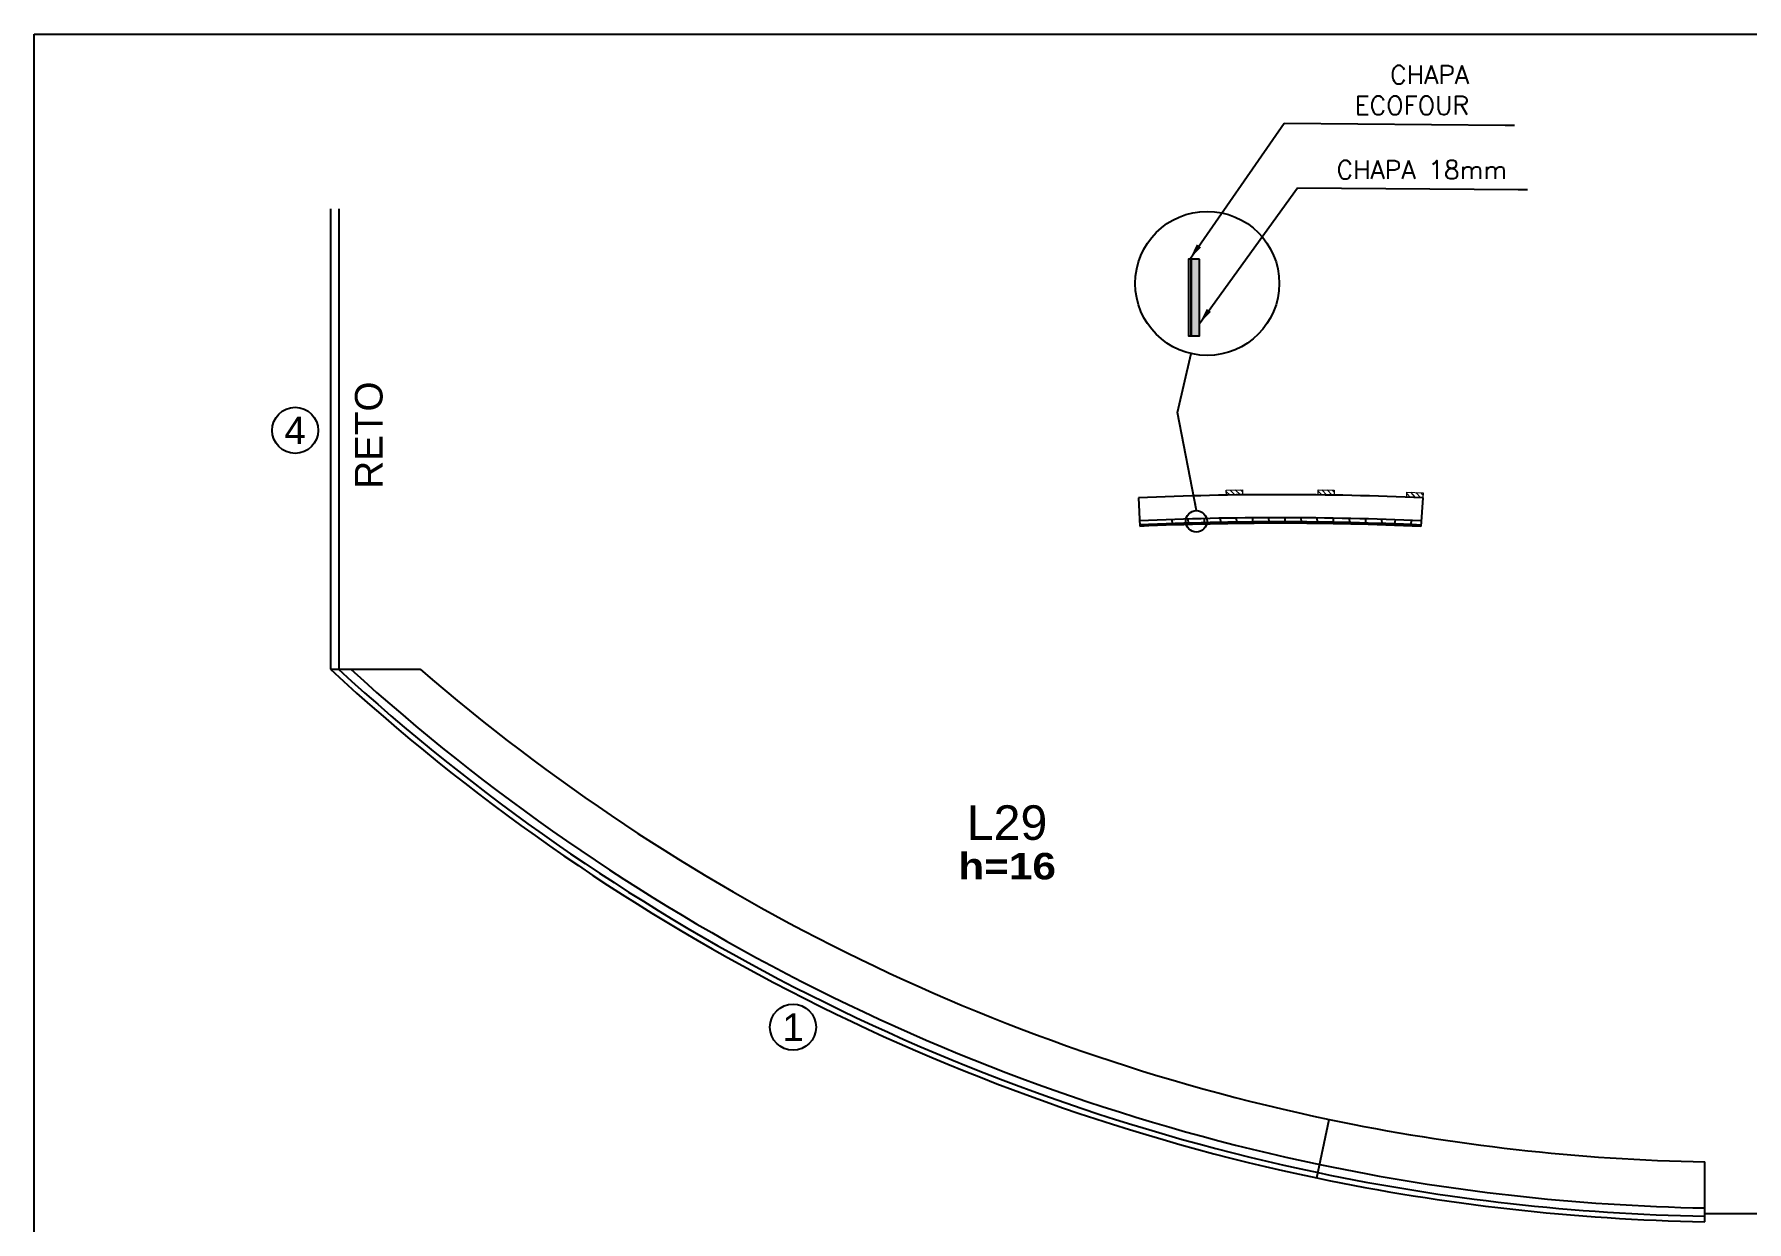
# Model space of a CAD drawing. Extents: x 4150 to 8661, y -614 to 3008.
# Drawn here: x 7153 to 7896, y 1230 to 1746 of the extents above; entities that cross this region are included whole.
import ezdxf
from ezdxf.enums import TextEntityAlignment as Align

# ---------------------------------------------------------------- set-up
doc = ezdxf.new("R2010")
doc.units = 0
for name, color, linetype in [('COTA', 241, 'Continuous'), ('Cota Seção (2x)', 4, 'Continuous'), ('MTH-FACE-VIGA', 7, 'Continuous'), ('MTH-TIT1-VIGA', 5, 'Continuous'), ('MTH-TXT-NEGRITO', 5, 'Continuous'), ('Painéis', 200, 'Continuous'), ('Romaneio', 10, 'Continuous')]:
    doc.layers.add(name, color=color, linetype=linetype)
doc.layers.add('Hachura', color=251, linetype='Continuous', lineweight=9)
doc.layers.add('Madeira', color=126, linetype='Continuous', lineweight=18)
doc.styles.add('ARIAL', font='arial.ttf')
doc.styles.add('COTA TECNICA', font='techl___.ttf', dxfattribs={"height": 10})
doc.styles.add('ROMANS', font='romans.shx')
doc.styles.add('TQS_ARIAL', font='arial.ttf')
doc.styles.add('TQS_ARIAL_BLACK', font='ariblk.ttf')
doc.dimstyles.new('PAINEL', dxfattribs={"dimtxt": 10, "dimasz": 3, "dimexe": 3, "dimexo": 3, "dimgap": 3, "dimtad": 1, "dimdec": 1, "dimzin": 12, "dimdsep": 46, "dimtxsty": 'COTA TECNICA', "dimblk1": 'OBLIQUE', "dimblk2": 'OBLIQUE', "dimsah": 1, "dimcen": 0.9, "dimclrd": 4, "dimclre": 4, "dimclrt": 240, "dimadec": 1, "dimazin": 3, "dimtfac": 1, "dimtdec": 1, "dimtmove": 0, "dimatfit": 3, "dimfxl": 1, "dimtolj": 1, "dimtzin": 12, "dimarcsym": 0})

# ---------------------------------------------------------------- blocks, each defined once
blk = doc.blocks.new('_Oblique')
at = {"color": 0, "linetype": 'ByBlock', "lineweight": -2}
blk.add_line((-0.5, -0.5), (0.5, 0.5), dxfattribs=at)

msp = doc.modelspace()

# ---------------------------------------------------------------- hatches: boundary and pattern name
at = {"layer": 'Hachura'}
h = msp.add_hatch(color=256, dxfattribs=at)
h.dxf.hatch_style = 1
h.paths.add_polyline_path([(7658.72, 1648.19), (7655.12, 1648.19), (7655.12, 1614.88), (7658.72, 1614.88)])
h = msp.add_hatch(dxfattribs=at)
h.set_pattern_fill('ANSI31', color=256, scale=0.5, angle=270.81463, style=0)
h.set_pattern_definition([(315.81463, (30770.919, -6356.3596), (1.10645896, 1.13837815), [])])
h.paths.add_polyline_path([(7670.42, 1545.65), (7670.39, 1547.85), (7677.39, 1547.95), (7677.42, 1545.75)])
h = msp.add_hatch(dxfattribs=at)
h.set_pattern_fill('ANSI31', color=256, scale=0.5, angle=269.16676, style=0)
h.set_pattern_definition([(314.1667616, (30573.9688, -7017.2943), (1.13873744, 1.10608918), [])])
h.paths.add_polyline_path([(7710.26, 1545.74), (7710.29, 1547.94), (7717.29, 1547.84), (7717.26, 1545.64)])
h = msp.add_hatch(dxfattribs=at)
h.set_pattern_fill('ANSI31', color=256, scale=0.5, angle=267.47985, style=0)
h.set_pattern_definition([(312.479846, (30350.4782, -7687.6341), (1.17080495, 1.07208769), [])])
h.paths.add_polyline_path([(7748.76, 1544.75), (7748.85, 1546.95), (7755.85, 1546.65), (7755.75, 1544.45)])

# ---------------------------------------------------------------- linework, layer by layer
at = {"layer": 'COTA'}
msp.add_lwpolyline([(7152.62, 1745.86), (8534.56, 1745.86), (8534.56, 751.63), (7152.62, 751.63)], close=True, dxfattribs=at)
at = {"layer": 'Cota Seção (2x)', "color": 30, "true_color": 0xf26722}
for centre, radius in [((7662.13, 1637.64), 31.28), ((7657.42, 1534.27), 4.65)]:
    msp.add_circle(centre, radius, dxfattribs=at)
at = {"layer": 'Madeira'}
for points in [[(7670.42, 1545.65), (7670.39, 1547.85), (7677.39, 1547.95), (7677.42, 1545.75)], [(7710.26, 1545.74), (7710.29, 1547.94), (7717.29, 1547.84), (7717.26, 1545.64)], [(7748.76, 1544.75), (7748.85, 1546.95), (7755.85, 1546.65), (7755.75, 1544.45)]]:
    msp.add_lwpolyline(points, close=True, dxfattribs=at)
at = {"layer": 'MTH-FACE-VIGA', "linetype": 'Continuous'}
for p, q in [((7281.29, 1470.01), (7320.28, 1470.01)), ((7709.75, 1249.02), (7715.07, 1274.47)), ((7878.29, 1230.01), (7878.29, 1256.02))]:
    msp.add_line(p, q, dxfattribs=at)
for start, end in [(229.12023, 258.18164), (258.18164, 268.91625)]:
    msp.add_arc((7894.89, 2133.84), 877.98, start, end, dxfattribs=at)
at = {"layer": 'Painéis'}
for p, q in [((7281.29, 1670.01), (7281.29, 1470.01)), ((7284.89, 1670.01), (7284.89, 1470.01)), ((7632.33, 1544.49), (7632.88, 1532.1)), ((7755.75, 1544.45), (7754.94, 1532.07)), ((7646.76, 1535.05), (7646.84, 1533.25)), ((7653.76, 1535.27), (7653.84, 1533.47)), ((7660.76, 1535.45), (7660.84, 1533.66)), ((7667.76, 1535.6), (7667.84, 1533.8)), ((7674.76, 1535.72), (7674.84, 1533.92)), ((7681.77, 1535.79), (7681.85, 1533.99)), ((7688.77, 1535.84), (7688.85, 1534.04)), ((7695.78, 1535.84), (7695.86, 1534.04)), ((7702.79, 1535.81), (7702.87, 1534.01)), ((7709.8, 1535.75), (7709.87, 1533.95)), ((7716.81, 1535.65), (7716.89, 1533.85)), ((7723.82, 1535.51), (7723.9, 1533.71)), ((7730.83, 1535.34), (7730.91, 1533.54)), ((7737.85, 1535.13), (7737.93, 1533.33)), ((7743.73, 1534.93), (7743.43, 1533.14)), ((7750.79, 1534.66), (7750.48, 1532.87)), ((7878.29, 1233.61), (8185.97, 1233.61))]:
    msp.add_line(p, q, dxfattribs=at)
for points in [[(7655.12, 1648.19), (7653.92, 1648.19), (7653.92, 1614.88), (7655.12, 1614.88)], [(7658.72, 1648.19), (7655.12, 1648.19), (7655.12, 1614.88), (7658.72, 1614.88)]]:
    msp.add_lwpolyline(points, close=True, dxfattribs=at)
for centre, radius, start, end in [((7693.57, 159.44), 1386.4, 87.42964, 92.53173), ((7693.57, 159.44), 1376.4, 87.4382, 92.53173), ((7693.57, 159.44), 1374.6, 87.43975, 92.53173), ((7693.57, 159.44), 1374, 87.44027, 92.53173), ((7894.89, 2133.84), 903.98, 227.25133, 258.18164), ((7894.89, 2133.84), 901.58, 227.41659, 258.18164), ((7894.89, 2133.84), 897.98, 227.66713, 258.18164), ((7894.89, 2133.84), 901.58, 258.18164, 268.94462), ((7894.89, 2133.84), 897.98, 258.18164, 268.94462), ((7894.89, 2133.84), 903.98, 258.18164, 268.94743)]:
    msp.add_arc(centre, radius, start, end, dxfattribs=at)
at = {"layer": 'Romaneio', "color": 1, "linetype": 'ByBlock'}
for centre in [(7265.94, 1573.8), (7482.2, 1314.53)]:
    msp.add_circle(centre, 10, dxfattribs=at)

# ---------------------------------------------------------------- texts
at = {"color": 240, "char_height": 8, "attachment_point": 9, "style": 'ROMANS'}
for s, insert in [('\\A1;CHAPA  \\PECOFOUR', (7775.86, 1710.96)), ('\\A1;CHAPA 18mm', (7792.35, 1683))]:
    msp.add_mtext(s, dxfattribs=dict(at, insert=insert))
at = {"layer": 'MTH-TIT1-VIGA', "linetype": 'Continuous', "style": 'TQS_ARIAL'}
msp.add_text('L29', height=15, dxfattribs=at).set_placement((7557.7, 1395.91))
at = {"layer": 'MTH-TXT-NEGRITO', "color": 3, "linetype": 'Continuous', "style": 'TQS_ARIAL_BLACK'}
msp.add_text('h=16', height=11.5, dxfattribs=at).set_placement((7553.99, 1378.74))
at = {"layer": 'Romaneio', "color": 255, "linetype": 'ByBlock', "style": 'ARIAL'}
msp.add_text('RETO', height=12, rotation=90, dxfattribs=at).set_placement((7297.91, 1571.73), align=Align.MIDDLE_CENTER)
for s, p in [('4', (7265.94, 1573.8)), ('1', (7482.2, 1314.48))]:
    msp.add_text(s, height=12, dxfattribs=at).set_placement(p, align=Align.MIDDLE_CENTER)

# ---------------------------------------------------------------- leaders
at = {"annotation_type": 0, "has_hookline": 1, "hookline_direction": 1, "horizontal_direction": (-1, 0, 0)}
for points in [[(7654.52, 1648.19), (7695.59, 1707.17), (7791.52, 1706.31)], [(7658.72, 1620.23), (7701.32, 1679.21), (7797.25, 1678.35)]]:
    msp.add_leader(points, dimstyle='PAINEL', override={"dimasz": 7}, dxfattribs=at)
at = {"layer": 'Painéis', "linetype": 'ByBlock'}
msp.add_leader([(7657.42, 1538.92), (7649.27, 1581.6), (7655.13, 1607.16)], dimstyle='PAINEL', override={"dimgap": 3, "dimtad": 0}, dxfattribs=at)

doc.saveas('drawing.dxf')
